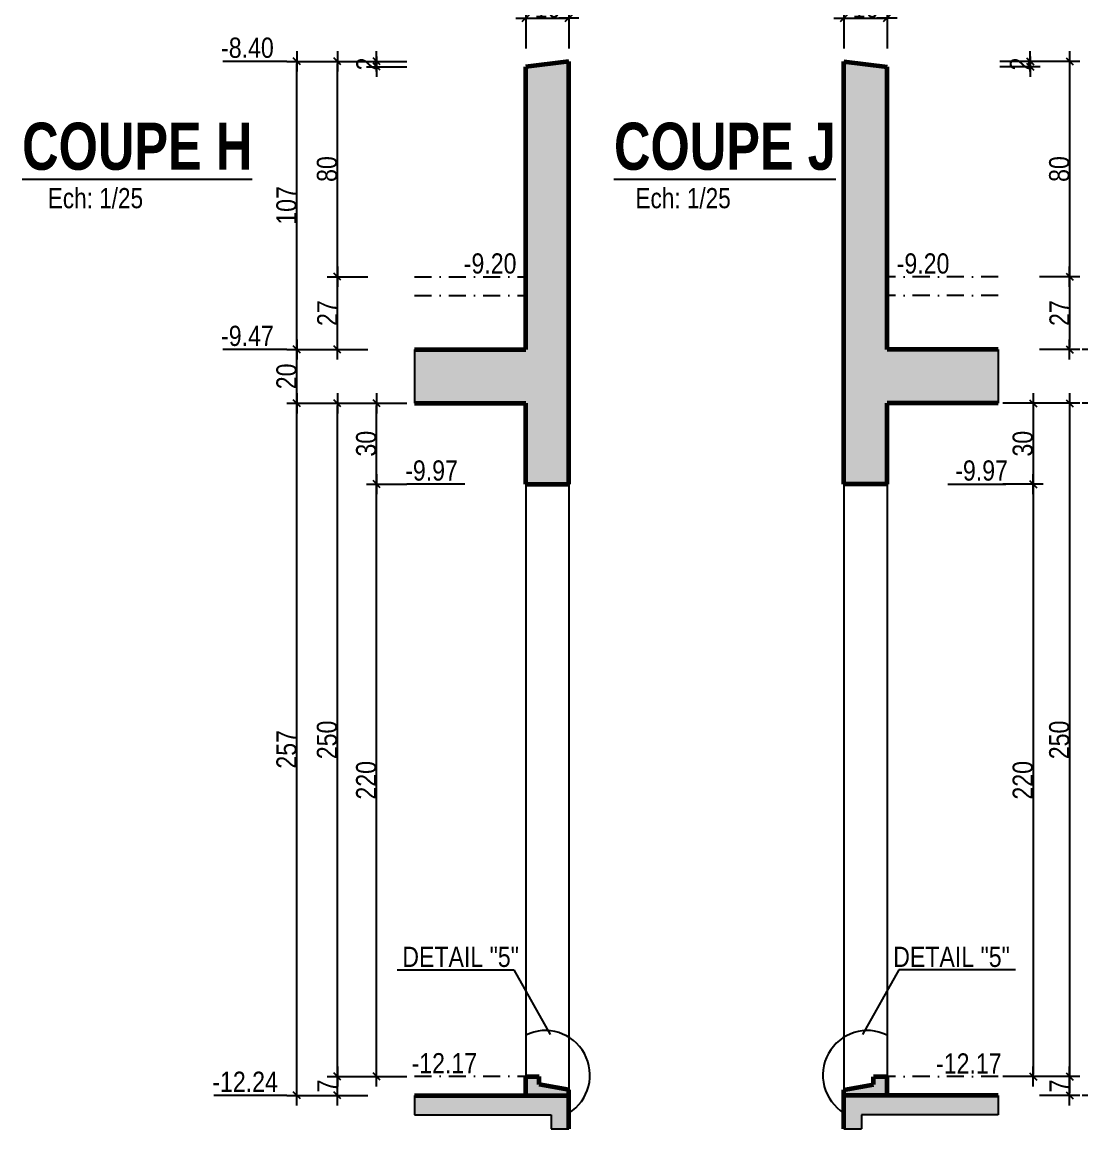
# Model space of a CAD drawing. Header units: millimetres. Extents: x 0 to 26991, y -21919 to -4.
# Drawn here: x 25135 to 25922, y -19489 to -18667 of the extents above; entities that cross this region are included whole.
import ezdxf
from ezdxf.enums import TextEntityAlignment as Align

# ---------------------------------------------------------------- set-up
doc = ezdxf.new("R2010")
doc.units = ezdxf.units.MM
doc.linetypes.add('TIRETPTX2', pattern=[50.8, 25.4, -12.7, 0, -12.7])
for name, color, linetype in [('01_cote_gen', 4, 'Continuous'), ('01_linteaux', 2, 'Continuous'), ('01_poch_BN', 9, 'Continuous'), ('01_texte', 230, 'Continuous'), ('AA_COTES', 2, 'Continuous')]:
    doc.layers.add(name, color=color, linetype=linetype)
doc.layers.add('01_murs_coup', color=5, linetype='Continuous', lineweight=60)
doc.styles.add('ARIAL NA', font='ARIALN.TTF')
doc.styles.add('impact', font='impact.ttf')
doc.styles.add('MATTE_TXT', font='arial.ttf')
doc.styles.add('STYLE2', font='ARIALN.TTF')
doc.dimstyles.new('JB25', dxfattribs={"dimscale": 0.1, "dimtxt": 150, "dimasz": 15, "dimexe": 0.1, "dimexo": 0.1, "dimgap": 0.09, "dimtad": 1, "dimdec": 1, "dimlfac": 0.5, "dimdsep": 46, "dimtxsty": 'STYLE2', "dimblk1": 'BOND_G', "dimblk2": 'BOND_D', "dimsah": 1, "dimcen": 1.5, "dimdle": 0.01, "dimse1": 1, "dimse2": 1, "dimclrd": 4, "dimclre": 2, "dimclrt": 6, "dimazin": 2, "dimtfac": 2.333333, "dimtdec": 1, "dimtix": 1, "dimtmove": 2, "dimatfit": 3, "dimldrblk": 'BOND_G', "dimfxl": 1, "dimtolj": 1, "dimtzin": 0, "dimarcsym": 0})

# ---------------------------------------------------------------- blocks, each defined once
blk = doc.blocks.new('BOND_G')
at = {"layer": 'AA_COTES', "color": 0}
for p, q in [((0, -5), (0, 15)), ((5, 0), (-5, 0)), ((1.77, 1.77), (-1.77, -1.77))]:
    blk.add_line(p, q, dxfattribs=at)
blk = doc.blocks.new('BOND_D')
at = {"layer": 'AA_COTES', "color": 0}
for p, q in [((5, 0), (-5, 0)), ((-1.77, -1.77), (1.77, 1.77)), ((0, 5), (0, -15))]:
    blk.add_line(p, q, dxfattribs=at)
blk = doc.blocks.new('*D3374')
at = {"layer": '01_cote_gen', "color": 4, "lineweight": -2, "transparency": 16777216}
blk.add_line((25339.38, -19462.93), (25339.38, -18951.93), dxfattribs=at)
at = {"layer": 'Defpoints', "color": 0, "transparency": 16777216}
for p in [(25339.38, -18950.43), (25427.11, -18950.43, 9.99), (25427.11, -19464.43)]:
    blk.add_point(p, dxfattribs=at)
at = {"layer": '01_cote_gen', "color": 4, "lineweight": -2, "transparency": 16777216, "xscale": 1.5, "yscale": 1.5, "zscale": 1.5}
for name, p, rotation in [('BOND_D', (25339.38, -18950.43), 90), ('BOND_G', (25339.38, -19464.43), 270)]:
    blk.add_blockref(name, p, dxfattribs=dict(at, rotation=rotation))
at = {"layer": '01_cote_gen', "color": 6, "transparency": 16777216, "insert": (25331.72, -19207.43), "char_height": 15, "attachment_point": 5, "rotation": 90, "style": 'STYLE2'}
blk.add_mtext('\\A1;257', dxfattribs=at)
blk = doc.blocks.new('*D3375')
at = {"layer": '01_cote_gen', "color": 4, "lineweight": -2, "transparency": 16777216}
blk.add_line((25369.5, -19462.93), (25369.5, -19451.93), dxfattribs=at)
at = {"layer": 'Defpoints', "color": 0, "transparency": 16777216}
for p in [(25369.5, -19450.43), (25461.69, -19450.43), (25461.69, -19464.43)]:
    blk.add_point(p, dxfattribs=at)
at = {"layer": '01_cote_gen', "color": 4, "lineweight": -2, "transparency": 16777216, "xscale": 1.5, "yscale": 1.5, "zscale": 1.5}
for name, p, rotation in [('BOND_D', (25369.5, -19450.43), 90), ('BOND_G', (25369.5, -19464.43), 270)]:
    blk.add_blockref(name, p, dxfattribs=dict(at, rotation=rotation))
at = {"layer": '01_cote_gen', "color": 6, "transparency": 16777216, "insert": (25361.99, -19457.43), "char_height": 15, "attachment_point": 5, "rotation": 90, "style": 'STYLE2'}
blk.add_mtext('\\A1;7', dxfattribs=at)
blk = doc.blocks.new('*D3376')
at = {"layer": '01_cote_gen', "color": 4, "lineweight": -2, "transparency": 16777216}
blk.add_line((25369.5, -19448.93), (25369.5, -18951.93), dxfattribs=at)
at = {"layer": 'Defpoints', "color": 0, "transparency": 16777216}
for p in [(25369.5, -18950.43), (25452.21, -18950.43, 9.99), (25392, -19450.43)]:
    blk.add_point(p, dxfattribs=at)
at = {"layer": '01_cote_gen', "color": 4, "lineweight": -2, "transparency": 16777216, "xscale": 1.5, "yscale": 1.5, "zscale": 1.5}
for name, p, rotation in [('BOND_D', (25369.5, -18950.43), 90), ('BOND_G', (25369.5, -19450.43), 270)]:
    blk.add_blockref(name, p, dxfattribs=dict(at, rotation=rotation))
at = {"layer": '01_cote_gen', "color": 6, "transparency": 16777216, "insert": (25361.83, -19200.43), "char_height": 15, "attachment_point": 5, "rotation": 90, "style": 'STYLE2'}
blk.add_mtext('\\A1;250', dxfattribs=at)
blk = doc.blocks.new('*D3377')
at = {"layer": '01_cote_gen', "color": 4, "lineweight": -2, "transparency": 16777216}
blk.add_line((25339.38, -18948.93), (25339.38, -18911.93), dxfattribs=at)
at = {"layer": 'Defpoints', "color": 0, "transparency": 16777216}
for p in [(25339.38, -18910.43), (25465.23, -18910.43, 9.99), (25465.23, -18950.43, 9.99)]:
    blk.add_point(p, dxfattribs=at)
at = {"layer": '01_cote_gen', "color": 4, "lineweight": -2, "transparency": 16777216, "xscale": 1.5, "yscale": 1.5, "zscale": 1.5}
for name, p, rotation in [('BOND_D', (25339.38, -18910.43), 90), ('BOND_G', (25339.38, -18950.43), 270)]:
    blk.add_blockref(name, p, dxfattribs=dict(at, rotation=rotation))
at = {"layer": '01_cote_gen', "color": 6, "transparency": 16777216, "insert": (25331.72, -18930.43), "char_height": 15, "attachment_point": 5, "rotation": 90, "style": 'STYLE2'}
blk.add_mtext('\\A1;20', dxfattribs=at)
blk = doc.blocks.new('*D3378')
at = {"layer": '01_cote_gen', "color": 4, "lineweight": -2, "transparency": 16777216}
blk.add_line((25369.5, -18908.93), (25369.5, -18857.93), dxfattribs=at)
at = {"layer": 'Defpoints', "color": 0, "transparency": 16777216}
for p in [(25369.5, -18856.43), (25480.3, -18856.43), (25480.3, -18910.43, 9.99)]:
    blk.add_point(p, dxfattribs=at)
at = {"layer": '01_cote_gen', "color": 4, "lineweight": -2, "transparency": 16777216, "xscale": 1.5, "yscale": 1.5, "zscale": 1.5}
for name, p, rotation in [('BOND_D', (25369.5, -18856.43), 90), ('BOND_G', (25369.5, -18910.43), 270)]:
    blk.add_blockref(name, p, dxfattribs=dict(at, rotation=rotation))
at = {"layer": '01_cote_gen', "color": 6, "transparency": 16777216, "insert": (25361.96, -18883.43), "char_height": 15, "attachment_point": 5, "rotation": 90, "style": 'STYLE2'}
blk.add_mtext('\\A1;27', dxfattribs=at)
blk = doc.blocks.new('*D3379')
at = {"layer": '01_cote_gen', "color": 4, "lineweight": -2, "transparency": 16777216}
blk.add_line((25398.61, -19448.93), (25398.61, -19011.93), dxfattribs=at)
at = {"layer": 'Defpoints', "color": 0, "transparency": 16777216}
for p in [(25398.61, -19010.43), (25522.19, -19010.43), (25392, -19450.43)]:
    blk.add_point(p, dxfattribs=at)
at = {"layer": '01_cote_gen', "color": 4, "lineweight": -2, "transparency": 16777216, "xscale": 1.5, "yscale": 1.5, "zscale": 1.5}
for name, p, rotation in [('BOND_D', (25398.61, -19010.43), 90), ('BOND_G', (25398.61, -19450.43), 270)]:
    blk.add_blockref(name, p, dxfattribs=dict(at, rotation=rotation))
at = {"layer": '01_cote_gen', "color": 6, "transparency": 16777216, "insert": (25390.94, -19230.43), "char_height": 15, "attachment_point": 5, "rotation": 90, "style": 'STYLE2'}
blk.add_mtext('\\A1;220', dxfattribs=at)
blk = doc.blocks.new('*D3380')
at = {"layer": '01_cote_gen', "color": 4, "lineweight": -2, "transparency": 16777216}
blk.add_line((25398.61, -19008.93), (25398.61, -18951.93), dxfattribs=at)
at = {"layer": 'Defpoints', "color": 0, "transparency": 16777216}
for p in [(25392, -18950.43), (25398.61, -18950.43), (25421.11, -19010.43)]:
    blk.add_point(p, dxfattribs=at)
at = {"layer": '01_cote_gen', "color": 4, "lineweight": -2, "transparency": 16777216, "xscale": 1.5, "yscale": 1.5, "zscale": 1.5}
for name, p, rotation in [('BOND_D', (25398.61, -18950.43), 90), ('BOND_G', (25398.61, -19010.43), 270)]:
    blk.add_blockref(name, p, dxfattribs=dict(at, rotation=rotation))
at = {"layer": '01_cote_gen', "color": 6, "transparency": 16777216, "insert": (25390.94, -18980.43), "char_height": 15, "attachment_point": 5, "rotation": 90, "style": 'STYLE2'}
blk.add_mtext('\\A1;30', dxfattribs=at)
blk = doc.blocks.new('*D3382')
at = {"layer": '01_cote_gen', "color": 4, "lineweight": -2, "ltscale": 0.1, "transparency": 16777216}
blk.add_line((25339.38, -18908.93), (25339.38, -18697.93), dxfattribs=at)
at = {"layer": 'Defpoints', "color": 0, "ltscale": 0.1, "transparency": 16777216}
for p in [(25339.38, -18696.43), (25541.47, -18696.43), (25392, -18910.43)]:
    blk.add_point(p, dxfattribs=at)
at = {"layer": '01_cote_gen', "color": 4, "lineweight": -2, "ltscale": 0.1, "transparency": 16777216, "xscale": 1.5, "yscale": 1.5, "zscale": 1.5}
for name, p, rotation in [('BOND_D', (25339.38, -18696.43), 90), ('BOND_G', (25339.38, -18910.43), 270)]:
    blk.add_blockref(name, p, dxfattribs=dict(at, rotation=rotation))
at = {"layer": '01_cote_gen', "color": 6, "ltscale": 0.1, "transparency": 16777216, "insert": (25331.72, -18803.43), "char_height": 15, "attachment_point": 5, "rotation": 90, "style": 'STYLE2'}
blk.add_mtext('\\A1;107', dxfattribs=at)
blk = doc.blocks.new('*D3383')
at = {"layer": '01_cote_gen', "color": 4, "lineweight": -2, "ltscale": 0.1, "transparency": 16777216}
blk.add_line((25369.5, -18854.93), (25369.5, -18697.93), dxfattribs=at)
at = {"layer": 'Defpoints', "color": 0, "ltscale": 0.1, "transparency": 16777216}
for p in [(25369.5, -18696.43), (25541.47, -18696.43), (25439.22, -18856.43)]:
    blk.add_point(p, dxfattribs=at)
at = {"layer": '01_cote_gen', "color": 4, "lineweight": -2, "ltscale": 0.1, "transparency": 16777216, "xscale": 1.5, "yscale": 1.5, "zscale": 1.5}
for name, p, rotation in [('BOND_D', (25369.5, -18696.43), 90), ('BOND_G', (25369.5, -18856.43), 270)]:
    blk.add_blockref(name, p, dxfattribs=dict(at, rotation=rotation))
at = {"layer": '01_cote_gen', "color": 6, "ltscale": 0.1, "transparency": 16777216, "insert": (25361.83, -18776.43), "char_height": 15, "attachment_point": 5, "rotation": 90, "style": 'STYLE2'}
blk.add_mtext('\\A1;80', dxfattribs=at)
blk = doc.blocks.new('*D3384')
at = {"layer": '01_cote_gen', "color": 4, "lineweight": -2, "ltscale": 0.1, "transparency": 16777216}
for p, q in [((25398.61, -18694.93), (25398.61, -18693.43)), ((25398.61, -18696.43), (25398.61, -18700.43)), ((25398.61, -18701.93), (25398.61, -18703.43))]:
    blk.add_line(p, q, dxfattribs=at)
at = {"layer": 'Defpoints', "color": 0, "ltscale": 0.1, "transparency": 16777216}
for p in [(25398.61, -18700.43), (25509.47, -18700.43), (25541.47, -18696.43)]:
    blk.add_point(p, dxfattribs=at)
at = {"layer": '01_cote_gen', "color": 4, "lineweight": -2, "ltscale": 0.1, "transparency": 16777216, "xscale": 1.5, "yscale": 1.5, "zscale": 1.5}
for name, p, rotation in [('BOND_G', (25398.61, -18696.43), 270), ('BOND_D', (25398.61, -18700.43), 90)]:
    blk.add_blockref(name, p, dxfattribs=dict(at, rotation=rotation))
at = {"layer": '01_cote_gen', "color": 6, "ltscale": 0.1, "transparency": 16777216, "insert": (25391.07, -18698.43), "char_height": 15, "attachment_point": 5, "rotation": 90, "style": 'STYLE2'}
blk.add_mtext('\\A1;2', dxfattribs=at)
blk = doc.blocks.new('*D3381')
at = {"layer": '01_cote_gen', "color": 4, "lineweight": -2, "ltscale": 0.1, "transparency": 16777216}
blk.add_line((25510.97, -18664.29), (25539.97, -18664.29), dxfattribs=at)
at = {"layer": 'Defpoints', "color": 0, "ltscale": 0.1, "transparency": 16777216}
for p in [(25541.47, -18664.29), (25509.47, -18714.51), (25541.47, -18710.51)]:
    blk.add_point(p, dxfattribs=at)
at = {"layer": '01_cote_gen', "color": 4, "lineweight": -2, "ltscale": 0.1, "transparency": 16777216, "xscale": 1.5, "yscale": 1.5, "zscale": 1.5, "rotation": 180}
blk.add_blockref('BOND_G', (25509.47, -18664.29), dxfattribs=at)
at = {"layer": '01_cote_gen', "color": 4, "lineweight": -2, "ltscale": 0.1, "transparency": 16777216, "xscale": 1.5, "yscale": 1.5, "zscale": 1.5}
blk.add_blockref('BOND_D', (25541.47, -18664.29), dxfattribs=at)
at = {"layer": '01_cote_gen', "color": 6, "ltscale": 0.1, "transparency": 16777216, "insert": (25525.47, -18656.63), "char_height": 15, "attachment_point": 5, "style": 'STYLE2'}
blk.add_mtext('\\A1;16', dxfattribs=at)
blk = doc.blocks.new('*D3385')
at = {"layer": '01_cote_gen', "color": 4, "lineweight": -2, "ltscale": 0.1, "transparency": 16777216}
blk.add_line((25747.42, -18664.29), (25776.42, -18664.29), dxfattribs=at)
at = {"layer": 'Defpoints', "color": 0, "ltscale": 0.1, "transparency": 16777216}
for p in [(25777.92, -18664.29), (25745.92, -18696.43), (25777.92, -18700.43)]:
    blk.add_point(p, dxfattribs=at)
at = {"layer": '01_cote_gen', "color": 4, "lineweight": -2, "ltscale": 0.1, "transparency": 16777216, "xscale": 1.5, "yscale": 1.5, "zscale": 1.5, "rotation": 180}
blk.add_blockref('BOND_G', (25745.92, -18664.29), dxfattribs=at)
at = {"layer": '01_cote_gen', "color": 4, "lineweight": -2, "ltscale": 0.1, "transparency": 16777216, "xscale": 1.5, "yscale": 1.5, "zscale": 1.5}
blk.add_blockref('BOND_D', (25777.92, -18664.29), dxfattribs=at)
at = {"layer": '01_cote_gen', "color": 6, "ltscale": 0.1, "transparency": 16777216, "insert": (25761.92, -18656.63), "char_height": 15, "attachment_point": 5, "style": 'STYLE2'}
blk.add_mtext('\\A1;16', dxfattribs=at)
blk = doc.blocks.new('*D3387')
at = {"layer": '01_cote_gen', "color": 4, "lineweight": -2, "ltscale": 0.1, "transparency": 16777216}
blk.add_line((25945.33, -18911.93), (25945.33, -18948.93), dxfattribs=at)
at = {"layer": 'Defpoints', "color": 0, "ltscale": 0.1, "transparency": 16777216}
for p in [(25937.83, -18910.43), (25860.62, -18950.43), (25945.33, -18950.43)]:
    blk.add_point(p, dxfattribs=at)
at = {"layer": '01_cote_gen', "color": 4, "lineweight": -2, "ltscale": 0.1, "transparency": 16777216, "xscale": 1.5, "yscale": 1.5, "zscale": 1.5}
for name, p, rotation in [('BOND_G', (25945.33, -18910.43), 90), ('BOND_D', (25945.33, -18950.43), 270)]:
    blk.add_blockref(name, p, dxfattribs=dict(at, rotation=rotation))
at = {"layer": '01_cote_gen', "color": 6, "ltscale": 0.1, "transparency": 16777216, "insert": (25937.66, -18930.43), "char_height": 15, "attachment_point": 5, "rotation": 90, "style": 'STYLE2'}
blk.add_mtext('\\A1;20', dxfattribs=at)
blk = doc.blocks.new('*D3388')
at = {"layer": '01_cote_gen', "color": 4, "lineweight": -2, "ltscale": 0.1, "transparency": 16777216}
blk.add_line((25945.33, -18951.93), (25945.33, -19462.93), dxfattribs=at)
at = {"layer": 'Defpoints', "color": 0, "ltscale": 0.1, "transparency": 16777216}
for p in [(25860.62, -18950.43, 9.99), (25860.62, -19464.43), (25945.33, -19464.43)]:
    blk.add_point(p, dxfattribs=at)
at = {"layer": '01_cote_gen', "color": 4, "lineweight": -2, "ltscale": 0.1, "transparency": 16777216, "xscale": 1.5, "yscale": 1.5, "zscale": 1.5}
for name, p, rotation in [('BOND_G', (25945.33, -18950.43), 90), ('BOND_D', (25945.33, -19464.43), 270)]:
    blk.add_blockref(name, p, dxfattribs=dict(at, rotation=rotation))
at = {"layer": '01_cote_gen', "color": 6, "ltscale": 0.1, "transparency": 16777216, "insert": (25937.66, -19207.43), "char_height": 15, "attachment_point": 5, "rotation": 90, "style": 'STYLE2'}
blk.add_mtext('\\A1;257', dxfattribs=at)
blk = doc.blocks.new('*D3389')
at = {"layer": '01_cote_gen', "color": 4, "lineweight": -2, "ltscale": 0.1, "transparency": 16777216}
blk.add_line((25913.65, -18697.93), (25913.65, -18854.93), dxfattribs=at)
at = {"layer": 'Defpoints', "color": 0, "ltscale": 0.1, "transparency": 16777216}
for p in [(25745.92, -18696.43), (25860.62, -18856.43), (25913.65, -18856.43)]:
    blk.add_point(p, dxfattribs=at)
at = {"layer": '01_cote_gen', "color": 4, "lineweight": -2, "ltscale": 0.1, "transparency": 16777216, "xscale": 1.5, "yscale": 1.5, "zscale": 1.5}
for name, p, rotation in [('BOND_G', (25913.65, -18696.43), 90), ('BOND_D', (25913.65, -18856.43), 270)]:
    blk.add_blockref(name, p, dxfattribs=dict(at, rotation=rotation))
at = {"layer": '01_cote_gen', "color": 6, "ltscale": 0.1, "transparency": 16777216, "insert": (25905.98, -18776.43), "char_height": 15, "attachment_point": 5, "rotation": 90, "style": 'STYLE2'}
blk.add_mtext('\\A1;80', dxfattribs=at)
blk = doc.blocks.new('*D3390')
at = {"layer": '01_cote_gen', "color": 4, "lineweight": -2, "ltscale": 0.1, "transparency": 16777216}
blk.add_line((25913.65, -18857.93), (25913.65, -18908.93), dxfattribs=at)
at = {"layer": 'Defpoints', "color": 0, "ltscale": 0.1, "transparency": 16777216}
for p in [(25906.15, -18856.43), (25860.62, -18910.43), (25913.65, -18910.43)]:
    blk.add_point(p, dxfattribs=at)
at = {"layer": '01_cote_gen', "color": 4, "lineweight": -2, "ltscale": 0.1, "transparency": 16777216, "xscale": 1.5, "yscale": 1.5, "zscale": 1.5}
for name, p, rotation in [('BOND_G', (25913.65, -18856.43), 90), ('BOND_D', (25913.65, -18910.43), 270)]:
    blk.add_blockref(name, p, dxfattribs=dict(at, rotation=rotation))
at = {"layer": '01_cote_gen', "color": 6, "ltscale": 0.1, "transparency": 16777216, "insert": (25906.11, -18883.43), "char_height": 15, "attachment_point": 5, "rotation": 90, "style": 'STYLE2'}
blk.add_mtext('\\A1;27', dxfattribs=at)
blk = doc.blocks.new('*D3391')
at = {"layer": '01_cote_gen', "color": 4, "lineweight": -2, "ltscale": 0.1, "transparency": 16777216}
for p, q in [((25884.28, -18694.93), (25884.28, -18693.43)), ((25884.28, -18700.43), (25884.28, -18696.43)), ((25884.28, -18701.93), (25884.28, -18703.43))]:
    blk.add_line(p, q, dxfattribs=at)
at = {"layer": 'Defpoints', "color": 0, "ltscale": 0.1, "transparency": 16777216}
for p in [(25739.05, -18696.43), (25771.05, -18700.43), (25884.28, -18696.43)]:
    blk.add_point(p, dxfattribs=at)
at = {"layer": '01_cote_gen', "color": 4, "lineweight": -2, "ltscale": 0.1, "transparency": 16777216, "xscale": 1.5, "yscale": 1.5, "zscale": 1.5}
for name, p, rotation in [('BOND_D', (25884.28, -18696.43), 270), ('BOND_G', (25884.28, -18700.43), 90)]:
    blk.add_blockref(name, p, dxfattribs=dict(at, rotation=rotation))
at = {"layer": '01_cote_gen', "color": 6, "ltscale": 0.1, "transparency": 16777216, "insert": (25876.74, -18698.43), "char_height": 15, "attachment_point": 5, "rotation": 90, "style": 'STYLE2'}
blk.add_mtext('\\A1;2', dxfattribs=at)
blk = doc.blocks.new('*D3392')
at = {"layer": '01_cote_gen', "color": 4, "lineweight": -2, "ltscale": 0.1, "transparency": 16777216}
blk.add_line((25913.65, -18951.93), (25913.65, -19448.93), dxfattribs=at)
at = {"layer": 'Defpoints', "color": 0, "ltscale": 0.1, "transparency": 16777216}
for p in [(25860.62, -18950.43), (25860.62, -19450.43), (25913.65, -19450.43)]:
    blk.add_point(p, dxfattribs=at)
at = {"layer": '01_cote_gen', "color": 4, "lineweight": -2, "ltscale": 0.1, "transparency": 16777216, "xscale": 1.5, "yscale": 1.5, "zscale": 1.5}
for name, p, rotation in [('BOND_G', (25913.65, -18950.43), 90), ('BOND_D', (25913.65, -19450.43), 270)]:
    blk.add_blockref(name, p, dxfattribs=dict(at, rotation=rotation))
at = {"layer": '01_cote_gen', "color": 6, "ltscale": 0.1, "transparency": 16777216, "insert": (25905.98, -19200.43), "char_height": 15, "attachment_point": 5, "rotation": 90, "style": 'STYLE2'}
blk.add_mtext('\\A1;250', dxfattribs=at)
blk = doc.blocks.new('*D3393')
at = {"layer": '01_cote_gen', "color": 4, "lineweight": -2, "ltscale": 0.1, "transparency": 16777216}
blk.add_line((25913.65, -19451.93), (25913.65, -19462.93), dxfattribs=at)
at = {"layer": 'Defpoints', "color": 0, "ltscale": 0.1, "transparency": 16777216}
for p in [(25898.88, -19450.43), (25860.62, -19464.43), (25913.65, -19464.43)]:
    blk.add_point(p, dxfattribs=at)
at = {"layer": '01_cote_gen', "color": 4, "lineweight": -2, "ltscale": 0.1, "transparency": 16777216, "xscale": 1.5, "yscale": 1.5, "zscale": 1.5}
for name, p, rotation in [('BOND_G', (25913.65, -19450.43), 90), ('BOND_D', (25913.65, -19464.43), 270)]:
    blk.add_blockref(name, p, dxfattribs=dict(at, rotation=rotation))
at = {"layer": '01_cote_gen', "color": 6, "ltscale": 0.1, "transparency": 16777216, "insert": (25906.14, -19457.43), "char_height": 15, "attachment_point": 5, "rotation": 90, "style": 'STYLE2'}
blk.add_mtext('\\A1;7', dxfattribs=at)
blk = doc.blocks.new('*D3394')
at = {"layer": '01_cote_gen', "color": 4, "lineweight": -2, "ltscale": 0.1, "transparency": 16777216}
blk.add_line((25886.54, -18951.93), (25886.54, -19008.93), dxfattribs=at)
at = {"layer": 'Defpoints', "color": 0, "ltscale": 0.1, "transparency": 16777216}
for p in [(25860.62, -18950.43), (25777.92, -19010.43), (25886.54, -19010.43)]:
    blk.add_point(p, dxfattribs=at)
at = {"layer": '01_cote_gen', "color": 4, "lineweight": -2, "ltscale": 0.1, "transparency": 16777216, "xscale": 1.5, "yscale": 1.5, "zscale": 1.5}
for name, p, rotation in [('BOND_G', (25886.54, -18950.43), 90), ('BOND_D', (25886.54, -19010.43), 270)]:
    blk.add_blockref(name, p, dxfattribs=dict(at, rotation=rotation))
at = {"layer": '01_cote_gen', "color": 6, "ltscale": 0.1, "transparency": 16777216, "insert": (25878.87, -18980.43), "char_height": 15, "attachment_point": 5, "rotation": 90, "style": 'STYLE2'}
blk.add_mtext('\\A1;30', dxfattribs=at)
blk = doc.blocks.new('*D3395')
at = {"layer": '01_cote_gen', "color": 4, "lineweight": -2, "ltscale": 0.1, "transparency": 16777216}
blk.add_line((25886.54, -19011.93), (25886.54, -19448.93), dxfattribs=at)
at = {"layer": 'Defpoints', "color": 0, "ltscale": 0.1, "transparency": 16777216}
for p in [(25866.28, -19010.43), (25866.28, -19450.43), (25886.54, -19450.43)]:
    blk.add_point(p, dxfattribs=at)
at = {"layer": '01_cote_gen', "color": 4, "lineweight": -2, "ltscale": 0.1, "transparency": 16777216, "xscale": 1.5, "yscale": 1.5, "zscale": 1.5}
for name, p, rotation in [('BOND_G', (25886.54, -19010.43), 90), ('BOND_D', (25886.54, -19450.43), 270)]:
    blk.add_blockref(name, p, dxfattribs=dict(at, rotation=rotation))
at = {"layer": '01_cote_gen', "color": 6, "ltscale": 0.1, "transparency": 16777216, "insert": (25878.87, -19230.43), "char_height": 15, "attachment_point": 5, "rotation": 90, "style": 'STYLE2'}
blk.add_mtext('\\A1;220', dxfattribs=at)

msp = doc.modelspace()

# ---------------------------------------------------------------- hatches: boundary and pattern name
at = {"layer": '01_poch_BN', "ltscale": 0.1}
h = msp.add_hatch(color=256, dxfattribs=at)
h.dxf.hatch_style = 1
h.paths.add_polyline_path([(25541.47, -18696.43), (25509.47, -18700.43), (25509.47, -18910.43), (25426.77, -18910.43), (25426.77, -18950.43), (25509.47, -18950.43), (25509.47, -19010.43), (25541.47, -19010.43)])
h = msp.add_hatch(color=256, dxfattribs=at)
h.dxf.hatch_style = 1
h.paths.add_polyline_path([(25860.62, -18910.43), (25777.92, -18910.43), (25777.92, -18700.43), (25745.92, -18696.43), (25745.92, -19010.43), (25777.92, -19010.43), (25777.92, -18950.43), (25860.62, -18950.43)])
h = msp.add_hatch(color=256, dxfattribs=at)
h.dxf.hatch_style = 1
h.paths.add_polyline_path([(25541.47, -19464.43), (25426.77, -19464.43), (25426.77, -19478.9), (25528.43, -19478.9), (25528.43, -19489.32), (25541.47, -19489.32)])
h.paths.add_polyline_path([(25519.47, -19450.43), (25509.47, -19450.43), (25509.47, -19464.43), (25541.47, -19464.43), (25541.47, -19460.43), (25519.47, -19456.43)])
h = msp.add_hatch(color=256, dxfattribs=at)
h.dxf.hatch_style = 1
h.paths.add_polyline_path([(25860.62, -19464.43), (25745.92, -19464.43), (25745.92, -19489.32), (25758.96, -19489.32), (25758.96, -19478.9), (25860.62, -19478.9)])
h.paths.add_polyline_path([(25777.92, -19450.63), (25767.92, -19450.63), (25767.92, -19456.43), (25745.92, -19460.43), (25745.92, -19464.43), (25777.92, -19464.43)])

# ---------------------------------------------------------------- linework, layer by layer
at = {"layer": '01_linteaux', "linetype": 'TIRETPTX2', "ltscale": 0.5}
for p, q in [((25426.77, -18856.43), (25509.47, -18856.43)), ((25860.62, -18856.43), (25777.92, -18856.43)), ((25426.77, -18870.43), (25509.47, -18870.43)), ((25860.62, -18870.43), (25777.92, -18870.43)), ((25426.77, -19450.23), (25509.47, -19450.23)), ((25860.62, -19450.43), (25777.92, -19450.43))]:
    msp.add_line(p, q, dxfattribs=at)
at = {"layer": '01_linteaux'}
for p, q in [((25509.47, -19010.43), (25509.47, -19450.23)), ((25541.47, -19010.43), (25541.47, -19460.43)), ((25745.92, -19010.43), (25745.92, -19460.43)), ((25777.92, -19010.43), (25777.92, -19450.43))]:
    msp.add_line(p, q, dxfattribs=at)
at = {"layer": '01_murs_coup'}
for p, q in [((25541.47, -18696.43), (25509.47, -18700.43)), ((25509.47, -18910.43), (25509.47, -18700.43)), ((25541.47, -19010.43), (25541.47, -18696.43)), ((25745.92, -19010.43), (25745.92, -18696.43)), ((25745.92, -18696.43), (25777.92, -18700.43)), ((25777.92, -18910.43), (25777.92, -18700.43)), ((25426.77, -18910.43), (25509.47, -18910.43)), ((25860.62, -18910.43), (25777.92, -18910.43)), ((25426.77, -18950.43, 9.99), (25509.47, -18950.43, 9.99)), ((25509.47, -19010.43), (25509.47, -18950.43)), ((25860.62, -18950.43, 9.99), (25777.92, -18950.43, 9.99)), ((25777.92, -19010.43), (25777.92, -18950.43)), ((25509.47, -19010.43), (25541.47, -19010.43)), ((25777.92, -19010.43), (25745.92, -19010.43)), ((25509.47, -19450.43), (25519.47, -19450.43)), ((25509.47, -19464.43), (25509.47, -19450.43)), ((25519.47, -19456.43), (25519.47, -19450.43)), ((25541.47, -19460.43), (25519.47, -19456.43)), ((25745.92, -19460.43), (25767.92, -19456.43)), ((25777.92, -19450.63), (25767.92, -19450.63)), ((25767.92, -19456.43), (25767.92, -19450.63)), ((25777.92, -19464.43), (25777.92, -19450.63)), ((25426.77, -19464.43), (25541.47, -19464.43)), ((25541.47, -19464.43), (25541.47, -19460.43)), ((25541.47, -19489.32), (25541.47, -19464.43)), ((25745.92, -19464.43), (25745.92, -19460.43)), ((25860.62, -19464.43), (25745.92, -19464.43)), ((25745.92, -19489.32), (25745.92, -19464.43))]:
    msp.add_line(p, q, dxfattribs=at)
at = {"layer": '01_poch_BN', "ltscale": 0.1}
for p, q in [((25426.77, -18910.43), (25426.77, -18950.43)), ((25860.62, -18910.43), (25860.62, -18950.43)), ((25528.43, -19489.32), (25541.47, -19489.32)), ((25745.92, -19489.32), (25758.96, -19489.32))]:
    msp.add_line(p, q, dxfattribs=at)
at = {"layer": '01_poch_BN'}
for p, q in [((25426.77, -19464.43), (25426.77, -19478.9)), ((25860.62, -19464.43), (25860.62, -19478.9)), ((25426.77, -19478.9), (25528.43, -19478.9)), ((25528.43, -19478.9), (25528.43, -19489.32)), ((25860.62, -19478.9), (25758.96, -19478.9)), ((25758.96, -19478.9), (25758.96, -19489.32))]:
    msp.add_line(p, q, dxfattribs=at)
at = {"layer": '01_texte'}
for p, q in [((25331.88, -18696.43), (25284.28, -18696.43)), ((25331.88, -18910.43), (25284.28, -18910.43)), ((25464.22, -19010.43), (25421.11, -19010.43)), ((25823.17, -19010.43), (25866.28, -19010.43)), ((25413.89, -19371.21), (25500.61, -19371.21)), ((25500.61, -19371.21), (25527.66, -19419.22)), ((25786.78, -19371.21), (25759.73, -19419.22)), ((25873.5, -19371.21), (25786.78, -19371.21)), ((25331.88, -19464.43), (25277.77, -19464.43))]:
    msp.add_line(p, q, dxfattribs=at)
for centre, start, end in [((25524.04, -19449.4), 301.77042, 116.09905), ((25763.35, -19449.4), 63.90095, 238.22958)]:
    msp.add_arc(centre, 33.11, start, end, dxfattribs=at)

# ---------------------------------------------------------------- texts
at = {"layer": '01_texte', "style": 'ARIAL NA'}
for s, p in [('-8.40', (25283.04, -18693.82)), ('-9.20', (25463.4, -18854.06)), ('-9.20', (25785.13, -18854.06)), ('-9.47', (25283.04, -18907.82)), ('-9.97', (25419.87, -19007.82)), ('-9.97', (25828.63, -19007.82)), ('DETAIL "5"', (25417.7, -19369.05)), ('DETAIL "5"', (25782.52, -19369.05)), ('-12.17', (25424.59, -19448.06, -5)), ('-12.17', (25814.36, -19448.26, -5)), ('-12.24', (25276.53, -19461.82))]:
    msp.add_text(s, height=15, dxfattribs=at).set_placement(p)
at = {"layer": '01_texte', "style": 'impact'}
for s, p in [('%%UCOUPE H', (25220.71, -18787.48)), ('%%UCOUPE J', (25657.44, -18787.48))]:
    msp.add_text(s, height=35, dxfattribs=at).set_placement(p, align=Align.BOTTOM_CENTER)
at = {"layer": '01_texte', "style": 'MATTE_TXT', "width": 0.8}
for p in [(25189.67, -18810.04), (25626.4, -18810.04)]:
    msp.add_text('Ech: 1/25', height=15, dxfattribs=at).set_placement(p, align=Align.BOTTOM_CENTER)

# ---------------------------------------------------------------- dimensions: what is measured, and where the dimension line sits
at = {"layer": '01_cote_gen', "ltscale": 0.1}
for base, p1, p2, picture, middle in [((25541.47, -18664.29), (25509.47, -18714.51), (25541.47, -18710.51), '*D3381', (25525.47, -18656.63)), ((25777.92, -18664.29), (25745.92, -18696.43), (25777.92, -18700.43), '*D3385', (25761.92, -18656.63))]:
    dim = msp.add_linear_dim(base=base, p1=p1, p2=p2, dimstyle='JB25', dxfattribs=at)
    dim.commit()
    dim.dimension.update_dxf_attribs({"geometry": picture, "text_midpoint": middle})
for base, p1, p2, picture, middle in [((25339.38, -18696.43), (25392, -18910.43), (25541.47, -18696.43), '*D3382', (25331.72, -18803.43)), ((25369.5, -18696.43), (25439.22, -18856.43), (25541.47, -18696.43), '*D3383', (25361.83, -18776.43)), ((25398.61, -18700.43), (25541.47, -18696.43), (25509.47, -18700.43), '*D3384', (25391.07, -18698.43)), ((25884.28, -18696.43), (25771.05, -18700.43), (25739.05, -18696.43), '*D3391', (25876.74, -18698.43)), ((25913.65, -18856.43), (25745.92, -18696.43), (25860.62, -18856.43), '*D3389', (25905.98, -18776.43)), ((25913.65, -18910.43), (25906.15, -18856.43), (25860.62, -18910.43), '*D3390', (25906.11, -18883.43)), ((25945.33, -18950.43), (25937.83, -18910.43), (25860.62, -18950.43), '*D3387', (25937.66, -18930.43)), ((25886.54, -19010.43), (25860.62, -18950.43), (25777.92, -19010.43), '*D3394', (25878.87, -18980.43)), ((25945.33, -19464.43), (25860.62, -18950.43, 9.99), (25860.62, -19464.43), '*D3388', (25937.66, -19207.43)), ((25913.65, -19450.43), (25860.62, -18950.43), (25860.62, -19450.43), '*D3392', (25905.98, -19200.43)), ((25886.54, -19450.43), (25866.28, -19010.43), (25866.28, -19450.43), '*D3395', (25878.87, -19230.43)), ((25913.65, -19464.43), (25898.88, -19450.43), (25860.62, -19464.43), '*D3393', (25906.14, -19457.43))]:
    dim = msp.add_linear_dim(base=base, p1=p1, p2=p2, angle=90, dimstyle='JB25', dxfattribs=at)
    dim.commit()
    dim.dimension.update_dxf_attribs({"geometry": picture, "text_midpoint": middle})
at = {"layer": '01_cote_gen'}
for base, p1, p2, picture, middle in [((25369.5, -18856.43), (25480.3, -18910.43, 9.99), (25480.3, -18856.43), '*D3378', (25361.96, -18883.43)), ((25339.38, -18910.43), (25465.23, -18950.43, 9.99), (25465.23, -18910.43, 9.99), '*D3377', (25331.72, -18930.43)), ((25339.38, -18950.43), (25427.11, -19464.43), (25427.11, -18950.43, 9.99), '*D3374', (25331.72, -19207.43)), ((25369.5, -18950.43), (25392, -19450.43), (25452.21, -18950.43, 9.99), '*D3376', (25361.83, -19200.43)), ((25398.61, -18950.43), (25421.11, -19010.43), (25392, -18950.43), '*D3380', (25390.94, -18980.43)), ((25398.61, -19010.43), (25392, -19450.43), (25522.19, -19010.43), '*D3379', (25390.94, -19230.43)), ((25369.5, -19450.43), (25461.69, -19464.43), (25461.69, -19450.43), '*D3375', (25361.99, -19457.43))]:
    dim = msp.add_linear_dim(base=base, p1=p1, p2=p2, angle=90, dimstyle='JB25', dxfattribs=at)
    dim.commit()
    dim.dimension.update_dxf_attribs({"geometry": picture, "text_midpoint": middle})

doc.saveas('drawing.dxf')
